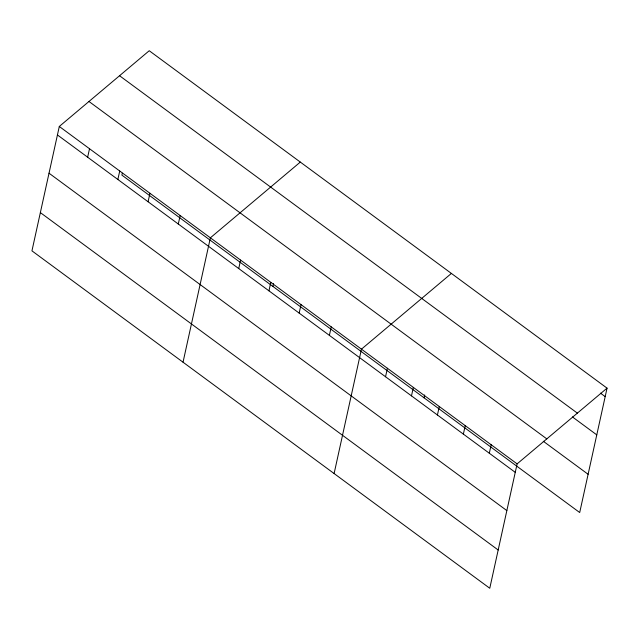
<?xml version="1.0" encoding="UTF-8"?>
<svg xmlns="http://www.w3.org/2000/svg" width="639" height="639" viewBox="0 0 639 639"><rect width="100%" height="100%" fill="white"/><g stroke="black" fill="none" stroke-linecap="round" stroke-linejoin="round"><path stroke-width="0.96" d="M59.299 126.466L31.95 250.855L489.77 588.263L517.119 463.874L607.05 388.145L149.23 50.737L59.299 126.466L517.119 463.874M87.647 157.218L89.516 148.735M117.864 179.487L119.733 171.004M122.297 173.217L121.881 175.126L579.701 512.534L607.05 388.145M148.08 201.756L149.949 193.274M178.297 224.025L180.166 215.543M183.034 362.201L210.383 237.812L300.306 162.082M238.73 268.564L240.599 260.081M268.947 290.833L270.808 282.35M272.965 286.472L273.588 283.604M299.164 313.102L301.025 304.619M329.381 335.371L331.242 326.888M334.109 473.539L361.458 349.158L451.39 273.428M385.541 376.762L387.402 368.272M411.484 395.876L413.345 387.394M424.04 397.817L424.671 394.95M437.427 414.999L439.289 406.516M463.371 434.121L465.232 425.63M489.314 453.235L491.175 444.752M600.468 393.153L605.181 396.627M119.549 75.729L577.376 413.137M572.408 416.916L596.778 434.879M88.973 101.481L546.8 438.881M543.302 441.261L588.112 474.282M57.43 134.949L515.258 472.357M49.027 173.201L506.847 510.601M40.361 212.603L498.18 550.011"/></g></svg>
